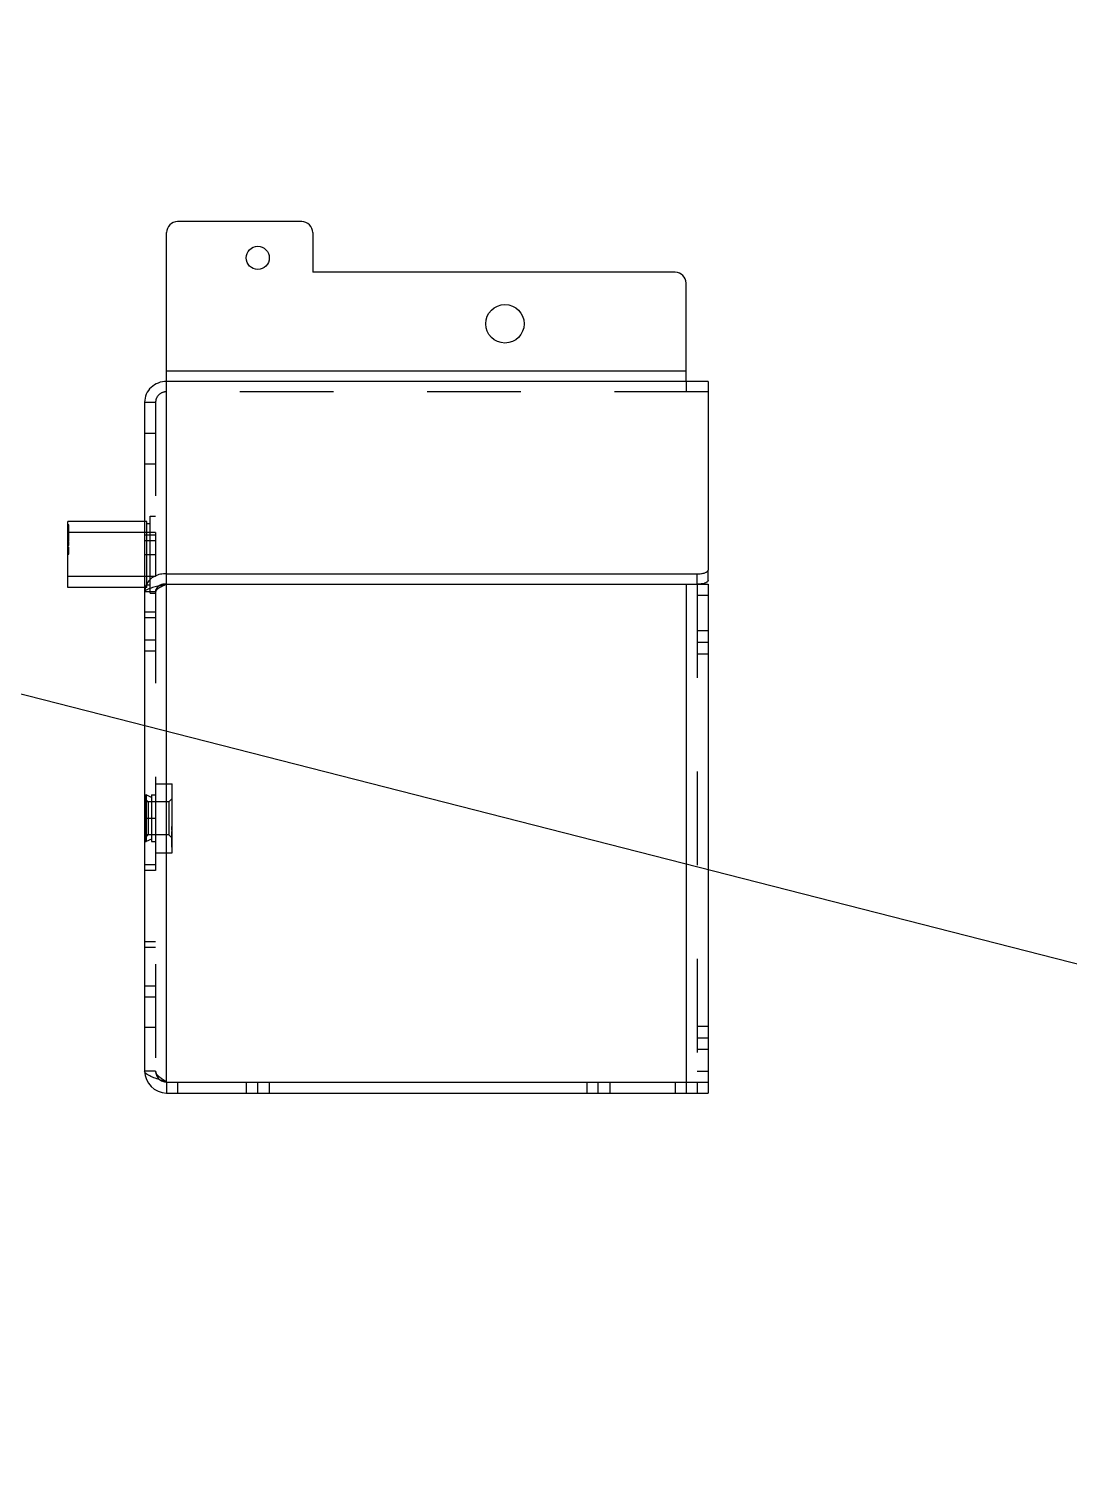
# Model space of a CAD drawing. Header units: millimetres. Extents: x 0 to 8948, y -1340 to 1100.
# Drawn here: x 3466.3 to 3561.1, y 144.7 to 275 of the extents above; entities that cross this region are included whole.
import ezdxf

# ---------------------------------------------------------------- set-up
doc = ezdxf.new("R2010")
doc.units = ezdxf.units.MM
doc.header["$LTSCALE"] = 85.25
doc.linetypes.add('HIDDEN', pattern=[0.2, 0.1, -0.1])
doc.layers.get('0').update_dxf_attribs({"linetype": 'CONTINUOUS'})
doc.layers.add('02___PRT_ALL_AXES', color=7, linetype='CONTINUOUS')
doc.layers.add('DEFAULT_2', color=8, linetype='HIDDEN')

msp = doc.modelspace()

# ---------------------------------------------------------------- linework, layer by layer
msp.add_line((0, 1100), (4304.922, 0))
at = {"color": 3, "linetype": 'Continuous'}
for p, q in [((3491.205, 257.434), (3479.905, 257.434)), ((3478.905, 225.379), (3478.905, 256.434)), ((3492.205, 256.434), (3492.205, 252.834)), ((3525.205, 252.834), (3492.205, 252.834)), ((3526.205, 242.894), (3526.205, 251.834)), ((3526.205, 243.834), (3478.905, 243.834)), ((3528.205, 242.894), (3478.905, 242.894)), ((3528.205, 242.894), (3528.205, 225.721)), ((3476.905, 241.015), (3476.905, 180.139)), ((3478.905, 225.379), (3527.205, 225.379)), ((3478.905, 224.439), (3528.205, 224.439)), ((3478.905, 179.139), (3478.905, 224.439)), ((3526.205, 224.439), (3526.205, 179.139)), ((3528.205, 224.439), (3528.205, 179.139)), ((3478.905, 179.139), (3528.205, 179.139)), ((3478.905, 178.139), (3528.205, 178.139))]:
    msp.add_line(p, q, dxfattribs=at)
at = {"color": 7, "linetype": 'Continuous'}
for p, q in [((3469.905, 227.139), (3469.905, 230.139)), ((3528.205, 224.781), (3528.205, 225.721)), ((3478.905, 224.439), (3478.905, 225.379)), ((3527.205, 224.439), (3527.205, 225.379)), ((3478.905, 179.139), (3478.905, 178.139)), ((3527.205, 179.139), (3527.205, 178.139)), ((3528.205, 179.139), (3528.205, 178.139))]:
    msp.add_line(p, q, dxfattribs=at)
at = {"color": 3, "linetype": 'Continuous'}
for centre, radius, start, end in [((3479.905, 256.434), 1, 90, 180), ((3491.205, 256.434), 1, 0, 90), ((3525.205, 251.834), 1, 0, 90), ((3478.905, 180.139), 2, 180, 270)]:
    msp.add_arc(centre, radius, start, end, dxfattribs=at)
for points, knots in [([(3478.905, 242.894), (3478.645, 242.894), (3478.125, 242.798), (3477.461, 242.385), (3477.011, 241.76), (3476.905, 241.26), (3476.905, 241.015)], [0, 0, 0, 0, 0.2571362, 0.5101515, 0.7572216, 1, 1, 1, 1]), ([(3478.905, 225.379), (3478.529, 225.407), (3477.77, 225.269), (3477.214, 224.719), (3477.06, 224.404)], [0, 0, 0, 0, 0.5182615, 1, 1, 1, 1]), ([(3527.205, 225.379), (3527.333, 225.379), (3527.572, 225.393), (3527.886, 225.463), (3528.111, 225.552), (3528.205, 225.67), (3528.205, 225.721)], [0, 0, 0, 0, 0.3451565, 0.6446176, 0.8637516, 1, 1, 1, 1]), ([(3478.187, 224.275), (3478.124, 224.26), (3477.89, 224.203), (3477.657, 224.141), (3477.491, 224.089)], [0, 0, 0, 0, 0.2725491, 1, 1, 1, 1]), ([(3478.905, 224.439), (3478.844, 224.425), (3478.604, 224.372), (3478.365, 224.318), (3478.187, 224.275)], [0, 0, 0, 0, 0.2550676, 1, 1, 1, 1]), ([(3477.491, 224.089), (3477.342, 224.042), (3477.14, 223.98), (3476.905, 223.816), (3476.905, 223.739)], [0, 0, 0, 0, 0.6683665, 1, 1, 1, 1]), ([(3477.614, 179.586), (3477.512, 179.628), (3477.33, 179.711), (3477.071, 179.859), (3476.905, 180.028), (3476.905, 180.139)], [0, 0, 0, 0, 0.3557086, 0.6400758, 1, 1, 1, 1]), ([(3478.337, 179.322), (3478.272, 179.344), (3478.029, 179.426), (3477.787, 179.514), (3477.614, 179.586)], [0, 0, 0, 0, 0.2675329, 1, 1, 1, 1])]:
    msp.add_open_spline(points, degree=3, knots=knots, dxfattribs=at)
for points in [[(3477.06, 224.404), (3476.96, 224.2), (3476.905, 223.966), (3476.905, 223.739)], [(3478.905, 179.139), (3478.715, 179.199), (3478.526, 179.26), (3478.337, 179.322)]]:
    msp.add_open_spline(points, degree=3, dxfattribs=at)
at = {"color": 7, "linetype": 'Continuous'}
for points, knots in [([(3478.905, 224.439), (3478.839, 224.449), (3478.592, 224.465), (3478.335, 224.386), (3478.189, 224.277)], [0, 0, 0, 0, 0.266582, 1, 1, 1, 1]), ([(3527.912, 224.539), (3527.888, 224.531), (3527.782, 224.498), (3527.672, 224.477), (3527.587, 224.465)], [0, 0, 0, 0, 0.2284318, 1, 1, 1, 1]), ([(3528.205, 224.781), (3528.205, 224.758), (3528.182, 224.689), (3528.074, 224.603), (3527.973, 224.56), (3527.912, 224.539)], [0, 0, 0, 0, 0.173888, 0.5172207, 1, 1, 1, 1])]:
    msp.add_open_spline(points, degree=3, knots=knots, dxfattribs=at)
at = {"layer": '02___PRT_ALL_AXES', "color": 7, "linetype": 'Continuous'}
for p, q in [((3476.905, 230.139), (3469.905, 230.139)), ((3469.905, 224.139), (3469.905, 227.139)), ((3476.905, 224.139), (3469.905, 224.139))]:
    msp.add_line(p, q, dxfattribs=at)
at = {"layer": '02___PRT_ALL_AXES', "color": 8, "linetype": 'HIDDEN'}
for p, q in [((3477.105, 230.139), (3476.905, 230.139)), ((3477.905, 229.139), (3469.905, 229.139)), ((3469.905, 227.139), (3469.905, 229.139)), ((3476.905, 229.139), (3476.905, 225.139)), ((3477.905, 229.139), (3477.905, 225.139)), ((3476.905, 227.139), (3477.905, 227.139)), ((3477.905, 225.139), (3469.905, 225.139)), ((3477.105, 224.139), (3476.905, 224.139)), ((3528.205, 220.189), (3527.205, 220.189)), ((3527.205, 220.188), (3527.205, 218.09)), ((3528.205, 219.139), (3527.205, 219.139)), ((3528.205, 220.188), (3528.205, 218.09)), ((3528.205, 218.089), (3527.205, 218.089)), ((3477.905, 204.639), (3476.905, 204.639)), ((3476.905, 204.639), (3476.905, 201.639)), ((3477.905, 204.639), (3477.905, 201.639)), ((3476.905, 203.139), (3477.905, 203.139)), ((3477.905, 201.639), (3476.905, 201.639)), ((3528.205, 184.189), (3527.205, 184.189)), ((3527.205, 184.188), (3527.205, 182.09)), ((3528.205, 184.188), (3528.205, 182.09)), ((3528.205, 183.139), (3527.205, 183.139)), ((3528.205, 182.089), (3527.205, 182.089)), ((3486.155, 179.139), (3486.155, 178.139)), ((3486.156, 179.139), (3488.254, 179.139)), ((3487.205, 178.139), (3487.205, 179.139)), ((3488.255, 179.139), (3488.255, 178.139)), ((3517.155, 179.139), (3517.155, 178.139)), ((3517.156, 179.139), (3519.254, 179.139)), ((3518.205, 178.139), (3518.205, 179.139)), ((3519.255, 179.139), (3519.255, 178.139)), ((3486.156, 178.139), (3488.254, 178.139)), ((3517.156, 178.139), (3519.254, 178.139))]:
    msp.add_line(p, q, dxfattribs=at)
at = {"layer": '02___PRT_ALL_AXES', "color": 3, "linetype": 'Continuous'}
for centre, radius in [((3487.205, 254.139), 1.05), ((3509.705, 248.139), 1.75)]:
    msp.add_circle(centre, radius, dxfattribs=at)
at = {"layer": 'DEFAULT_2', "color": 8, "linetype": 'HIDDEN'}
for p, q in [((3526.205, 242.894), (3526.205, 241.955)), ((3528.205, 241.955), (3478.905, 241.955)), ((3476.905, 241.015), (3477.905, 241.015)), ((3477.905, 241.015), (3477.905, 180.139)), ((3476.905, 238.174), (3477.905, 238.174)), ((3476.905, 235.391), (3477.905, 235.391)), ((3477.405, 230.639), (3477.905, 230.639)), ((3477.405, 223.639), (3477.405, 230.639)), ((3470.005, 229.848), (3469.905, 229.848)), ((3469.905, 229.724), (3470.005, 229.724)), ((3470.005, 229.65), (3469.905, 229.65)), ((3469.905, 229.594), (3470.005, 229.594)), ((3469.905, 229.566), (3470.005, 229.566)), ((3469.905, 229.53), (3470.005, 229.53)), ((3469.905, 229.516), (3470.005, 229.516)), ((3469.905, 229.461), (3470.005, 229.461)), ((3469.905, 229.437), (3470.005, 229.437)), ((3469.905, 229.4), (3470.005, 229.4)), ((3469.905, 229.362), (3470.005, 229.362)), ((3469.905, 229.333), (3470.005, 229.333)), ((3470.005, 228.341), (3470.005, 229.848)), ((3477.105, 224.139), (3477.105, 230.139)), ((3477.405, 229.939), (3477.105, 229.939)), ((3469.905, 229.281), (3470.005, 229.281)), ((3469.905, 229.218), (3470.005, 229.218)), ((3469.905, 229.184), (3470.005, 229.184)), ((3469.905, 229.116), (3470.005, 229.116)), ((3469.905, 229.079), (3470.005, 229.079)), ((3469.905, 229.067), (3470.005, 229.067)), ((3469.905, 229.064), (3470.005, 229.064)), ((3469.905, 229.06), (3470.005, 229.06)), ((3469.905, 229.042), (3470.005, 229.042)), ((3469.905, 229.039), (3470.005, 229.039)), ((3469.905, 229.017), (3470.005, 229.017)), ((3469.905, 229), (3470.005, 229)), ((3469.905, 228.973), (3470.005, 228.973)), ((3469.905, 228.96), (3470.005, 228.96)), ((3469.905, 228.943), (3470.005, 228.943)), ((3469.905, 228.937), (3470.005, 228.937)), ((3469.905, 228.924), (3470.005, 228.924)), ((3470.005, 228.905), (3469.905, 228.905)), ((3470.005, 228.823), (3469.905, 228.823)), ((3469.905, 228.761), (3470.005, 228.761)), ((3469.905, 228.699), (3470.005, 228.699)), ((3469.905, 228.681), (3470.005, 228.681)), ((3469.905, 228.619), (3470.005, 228.619)), ((3469.905, 228.549), (3470.005, 228.549)), ((3469.905, 228.503), (3470.005, 228.503)), ((3469.905, 228.487), (3470.005, 228.487)), ((3469.905, 228.42), (3470.005, 228.42)), ((3469.905, 228.341), (3470.005, 228.341)), ((3469.905, 228.259), (3470.005, 228.259)), ((3469.905, 228.249), (3470.005, 228.249)), ((3469.905, 228.185), (3470.005, 228.185)), ((3469.905, 228.183), (3470.005, 228.183)), ((3469.905, 228.162), (3470.005, 228.162)), ((3469.905, 228.154), (3470.005, 228.154)), ((3469.905, 228.141), (3470.005, 228.141)), ((3469.905, 228.128), (3470.005, 228.128)), ((3469.905, 228.115), (3470.005, 228.115)), ((3469.905, 228.11), (3470.005, 228.11)), ((3469.905, 228.097), (3470.005, 228.097)), ((3469.905, 228.084), (3470.005, 228.084)), ((3469.905, 228.071), (3470.005, 228.071)), ((3469.905, 228.064), (3470.005, 228.064)), ((3469.905, 228.042), (3470.005, 228.042)), ((3469.905, 228.041), (3470.005, 228.041)), ((3470.005, 227.966), (3470.005, 228.259)), ((3477.905, 228.889), (3476.905, 228.889)), ((3477.905, 228.389), (3476.905, 228.389)), ((3469.905, 227.976), (3470.005, 227.976)), ((3469.905, 227.966), (3470.005, 227.966)), ((3469.905, 227.816), (3470.005, 227.816)), ((3469.905, 227.809), (3470.005, 227.809)), ((3469.905, 227.795), (3470.005, 227.795)), ((3469.905, 227.765), (3470.005, 227.765)), ((3469.905, 227.754), (3470.005, 227.754)), ((3469.905, 227.752), (3470.005, 227.752)), ((3469.905, 227.747), (3470.005, 227.747)), ((3469.905, 227.734), (3470.005, 227.734)), ((3469.905, 227.73), (3470.005, 227.73)), ((3469.905, 227.727), (3470.005, 227.727)), ((3469.905, 227.702), (3470.005, 227.702)), ((3469.905, 227.693), (3470.005, 227.693)), ((3469.905, 227.692), (3470.005, 227.692)), ((3469.905, 227.687), (3470.005, 227.687)), ((3469.905, 227.677), (3470.005, 227.677)), ((3469.905, 227.669), (3470.005, 227.669)), ((3469.905, 227.668), (3470.005, 227.668)), ((3469.905, 227.664), (3470.005, 227.664)), ((3469.905, 227.656), (3470.005, 227.656)), ((3469.905, 227.646), (3470.005, 227.646)), ((3469.905, 227.643), (3470.005, 227.643)), ((3469.905, 227.632), (3470.005, 227.632)), ((3469.905, 227.624), (3470.005, 227.624)), ((3470.005, 227.599), (3469.905, 227.599)), ((3469.905, 227.597), (3470.005, 227.597)), ((3469.905, 227.583), (3470.005, 227.583)), ((3469.905, 227.568), (3470.005, 227.568)), ((3469.905, 227.556), (3470.005, 227.556)), ((3469.905, 227.551), (3470.005, 227.551)), ((3469.905, 227.529), (3470.005, 227.529)), ((3469.905, 227.52), (3470.005, 227.52)), ((3469.905, 227.502), (3470.005, 227.502)), ((3470.005, 227.495), (3469.905, 227.495)), ((3469.905, 227.483), (3470.005, 227.483)), ((3469.905, 227.471), (3470.005, 227.471)), ((3469.905, 227.463), (3470.005, 227.463)), ((3469.905, 227.454), (3470.005, 227.454)), ((3469.905, 227.434), (3470.005, 227.434)), ((3469.905, 227.417), (3470.005, 227.417)), ((3469.905, 227.412), (3470.005, 227.412)), ((3469.905, 227.405), (3470.005, 227.405)), ((3469.905, 227.399), (3470.005, 227.399)), ((3469.905, 227.385), (3470.005, 227.385)), ((3469.905, 227.363), (3470.005, 227.363)), ((3469.905, 227.353), (3470.005, 227.353)), ((3469.905, 227.338), (3470.005, 227.338)), ((3469.905, 227.326), (3470.005, 227.326)), ((3469.905, 227.325), (3470.005, 227.325)), ((3469.905, 227.323), (3470.005, 227.323)), ((3469.905, 227.312), (3470.005, 227.312)), ((3469.905, 227.304), (3470.005, 227.304)), ((3469.905, 227.298), (3470.005, 227.298)), ((3469.905, 227.296), (3470.005, 227.296)), ((3469.905, 227.294), (3470.005, 227.294)), ((3469.905, 227.291), (3470.005, 227.291)), ((3469.905, 227.272), (3470.005, 227.272)), ((3469.905, 227.268), (3470.005, 227.268)), ((3469.905, 227.266), (3470.005, 227.266)), ((3469.905, 227.249), (3470.005, 227.249)), ((3469.905, 227.236), (3470.005, 227.236)), ((3469.905, 227.234), (3470.005, 227.234)), ((3469.905, 227.222), (3470.005, 227.222)), ((3469.905, 227.215), (3470.005, 227.215)), ((3469.905, 227.207), (3470.005, 227.207)), ((3469.905, 227.192), (3470.005, 227.192)), ((3469.905, 227.185), (3470.005, 227.185)), ((3470.005, 227.185), (3470.005, 227.816)), ((3477.405, 227.139), (3477.905, 227.139)), ((3477.405, 224.339), (3477.105, 224.339)), ((3527.205, 224.439), (3527.205, 179.139)), ((3477.905, 223.739), (3476.905, 223.739)), ((3477.405, 223.639), (3477.905, 223.639)), ((3527.205, 223.439), (3528.205, 223.439)), ((3477.905, 221.889), (3476.905, 221.889)), ((3477.905, 221.389), (3476.905, 221.389)), ((3476.905, 219.389), (3477.905, 219.389)), ((3476.905, 218.389), (3477.905, 218.389)), ((3477.905, 206.289), (3479.405, 206.289)), ((3479.405, 199.989), (3479.405, 206.289)), ((3476.935, 205.264), (3477.035, 205.264)), ((3476.935, 205.264), (3476.935, 201.014)), ((3476.935, 204.939), (3477.235, 204.639)), ((3477.525, 205.039), (3477.035, 205.264)), ((3477.035, 205.264), (3477.035, 201.014)), ((3479.105, 204.639), (3477.235, 204.639)), ((3477.235, 204.639), (3477.235, 201.639)), ((3477.525, 205.264), (3477.905, 205.264)), ((3477.525, 205.264), (3477.525, 201.014)), ((3479.105, 204.639), (3479.405, 204.939)), ((3479.105, 204.639), (3479.105, 201.639)), ((3479.385, 202.403), (3479.405, 202.403)), ((3479.385, 202.052), (3479.385, 202.403)), ((3479.405, 202.375), (3479.385, 202.375)), ((3479.385, 202.32), (3479.405, 202.32)), ((3479.385, 202.254), (3479.405, 202.254)), ((3479.385, 202.249), (3479.405, 202.249)), ((3479.405, 202.218), (3479.385, 202.218)), ((3479.385, 202.203), (3479.405, 202.203)), ((3479.385, 202.199), (3479.405, 202.199)), ((3479.385, 202.193), (3479.405, 202.193)), ((3479.385, 202.188), (3479.405, 202.188)), ((3479.385, 202.151), (3479.405, 202.151)), ((3479.405, 202.148), (3479.385, 202.148)), ((3479.385, 202.105), (3479.405, 202.105)), ((3479.385, 202.058), (3479.405, 202.058)), ((3479.405, 202.052), (3479.385, 202.052)), ((3477.235, 201.639), (3476.935, 201.339)), ((3476.935, 201.014), (3477.035, 201.014)), ((3477.525, 201.239), (3477.035, 201.014)), ((3479.105, 201.639), (3477.235, 201.639)), ((3477.525, 201.014), (3477.905, 201.014)), ((3479.105, 201.639), (3479.405, 201.339)), ((3479.385, 201.941), (3479.405, 201.941)), ((3479.385, 200.51), (3479.385, 201.941)), ((3479.385, 201.92), (3479.405, 201.92)), ((3479.405, 201.819), (3479.385, 201.819)), ((3479.385, 201.818), (3479.405, 201.818)), ((3479.385, 201.801), (3479.405, 201.801)), ((3479.385, 201.774), (3479.405, 201.774)), ((3479.405, 201.758), (3479.385, 201.758)), ((3479.385, 201.758), (3479.405, 201.758)), ((3479.385, 201.757), (3479.405, 201.757)), ((3479.385, 201.737), (3479.405, 201.737)), ((3479.385, 201.736), (3479.405, 201.736)), ((3479.385, 201.727), (3479.405, 201.727)), ((3479.385, 201.688), (3479.405, 201.688)), ((3479.385, 201.684), (3479.405, 201.684)), ((3479.385, 201.66), (3479.405, 201.66)), ((3479.385, 201.643), (3479.405, 201.643)), ((3479.385, 201.635), (3479.405, 201.635)), ((3479.385, 201.623), (3479.405, 201.623)), ((3479.405, 201.623), (3479.385, 201.623)), ((3479.385, 201.595), (3479.405, 201.595)), ((3479.385, 201.58), (3479.405, 201.58)), ((3479.385, 201.579), (3479.405, 201.579)), ((3479.385, 201.575), (3479.405, 201.575)), ((3479.405, 201.571), (3479.385, 201.571)), ((3479.385, 201.559), (3479.405, 201.559)), ((3479.385, 201.527), (3479.405, 201.527)), ((3479.385, 201.527), (3479.405, 201.527)), ((3479.405, 201.523), (3479.385, 201.523)), ((3479.385, 201.519), (3479.405, 201.519)), ((3479.385, 201.496), (3479.405, 201.496)), ((3479.385, 201.487), (3479.405, 201.487)), ((3479.385, 201.483), (3479.405, 201.483)), ((3479.385, 201.47), (3479.405, 201.47)), ((3479.405, 201.45), (3479.385, 201.45)), ((3479.385, 201.418), (3479.405, 201.418)), ((3479.385, 201.366), (3479.405, 201.366)), ((3479.385, 201.337), (3479.405, 201.337)), ((3479.385, 201.327), (3479.405, 201.327)), ((3479.385, 201.312), (3479.405, 201.312)), ((3479.385, 201.292), (3479.405, 201.292)), ((3479.405, 201.284), (3479.385, 201.284)), ((3479.385, 201.276), (3479.405, 201.276)), ((3479.405, 201.275), (3479.385, 201.275)), ((3479.385, 201.268), (3479.405, 201.268)), ((3479.385, 201.238), (3479.405, 201.238)), ((3479.385, 201.222), (3479.405, 201.222)), ((3479.385, 201.217), (3479.405, 201.217)), ((3479.385, 201.196), (3479.405, 201.196)), ((3479.385, 201.183), (3479.405, 201.183)), ((3479.405, 201.106), (3479.385, 201.106)), ((3479.385, 201.104), (3479.405, 201.104)), ((3479.385, 201.096), (3479.405, 201.096)), ((3479.385, 201.093), (3479.405, 201.093)), ((3479.385, 201.08), (3479.405, 201.08)), ((3479.405, 201.079), (3479.385, 201.079)), ((3479.385, 201.078), (3479.405, 201.078)), ((3479.385, 201.066), (3479.405, 201.066)), ((3479.405, 201.066), (3479.385, 201.066)), ((3479.385, 201.063), (3479.405, 201.063)), ((3479.405, 201.055), (3479.385, 201.055)), ((3479.385, 201.048), (3479.405, 201.048)), ((3479.385, 201.041), (3479.405, 201.041)), ((3479.385, 201.021), (3479.405, 201.021)), ((3479.385, 201.016), (3479.405, 201.016)), ((3479.385, 201.002), (3479.405, 201.002)), ((3479.385, 200.996), (3479.405, 200.996)), ((3479.385, 200.975), (3479.405, 200.975)), ((3479.385, 200.974), (3479.405, 200.974)), ((3479.385, 200.972), (3479.405, 200.972)), ((3479.385, 200.959), (3479.405, 200.959)), ((3479.405, 200.946), (3479.385, 200.946)), ((3479.385, 200.937), (3479.405, 200.937)), ((3479.385, 200.919), (3479.405, 200.919)), ((3479.385, 200.882), (3479.405, 200.882)), ((3479.385, 200.862), (3479.405, 200.862)), ((3479.385, 200.85), (3479.405, 200.85)), ((3479.385, 200.842), (3479.405, 200.842)), ((3479.385, 200.83), (3479.405, 200.83)), ((3479.385, 200.82), (3479.405, 200.82)), ((3479.385, 200.818), (3479.405, 200.818)), ((3479.405, 200.806), (3479.385, 200.806)), ((3479.385, 200.805), (3479.405, 200.805)), ((3479.385, 200.798), (3479.405, 200.798)), ((3479.405, 200.795), (3479.385, 200.795)), ((3479.385, 200.792), (3479.405, 200.792)), ((3479.385, 200.779), (3479.405, 200.779)), ((3479.385, 200.776), (3479.405, 200.776)), ((3479.385, 200.775), (3479.405, 200.775)), ((3479.385, 200.76), (3479.405, 200.76)), ((3479.385, 200.743), (3479.405, 200.743)), ((3479.385, 200.742), (3479.405, 200.742)), ((3479.385, 200.724), (3479.405, 200.724)), ((3479.385, 200.709), (3479.405, 200.709)), ((3479.385, 200.703), (3479.405, 200.703)), ((3479.405, 200.696), (3479.385, 200.696)), ((3479.385, 200.675), (3479.405, 200.675)), ((3479.385, 200.673), (3479.405, 200.673)), ((3479.385, 200.66), (3479.405, 200.66)), ((3477.905, 199.989), (3479.405, 199.989)), ((3479.385, 200.58), (3479.405, 200.58)), ((3479.385, 200.574), (3479.405, 200.574)), ((3479.385, 200.57), (3479.405, 200.57)), ((3479.385, 200.539), (3479.405, 200.539)), ((3479.405, 200.538), (3479.385, 200.538)), ((3479.385, 200.512), (3479.405, 200.512)), ((3479.385, 200.51), (3479.405, 200.51)), ((3477.905, 198.889), (3476.905, 198.889)), ((3477.905, 198.389), (3476.905, 198.389)), ((3477.905, 191.889), (3476.905, 191.889)), ((3477.905, 191.389), (3476.905, 191.389)), ((3476.905, 187.889), (3477.905, 187.889)), ((3476.905, 186.889), (3477.905, 186.889)), ((3476.905, 184.139), (3477.905, 184.139)), ((3477.905, 180.139), (3476.905, 180.139)), ((3527.205, 180.139), (3528.205, 180.139)), ((3479.905, 179.139), (3479.905, 178.139)), ((3525.205, 179.139), (3525.205, 178.139)), ((3526.205, 179.139), (3526.205, 178.139))]:
    msp.add_line(p, q, dxfattribs=at)
msp.add_arc((3478.905, 180.139), 1, 180, 270, dxfattribs=at)
for points, knots in [([(3478.905, 241.955), (3478.652, 241.955), (3478.133, 241.768), (3477.905, 241.257), (3477.905, 241.015)], [0, 0, 0, 0, 0.5109871, 1, 1, 1, 1]), ([(3478.905, 224.439), (3478.665, 224.332), (3478.336, 224.189), (3477.989, 223.952), (3477.905, 223.802), (3477.905, 223.739)], [0, 0, 0, 0, 0.6269395, 0.8483282, 1, 1, 1, 1]), ([(3478.189, 224.277), (3478.103, 224.213), (3477.959, 224.052), (3477.905, 223.84), (3477.905, 223.739)], [0, 0, 0, 0, 0.5136641, 1, 1, 1, 1]), ([(3478.905, 179.139), (3478.776, 179.221), (3478.531, 179.378), (3478.151, 179.654), (3477.905, 179.946), (3477.905, 180.139)], [0, 0, 0, 0, 0.3160977, 0.5992338, 1, 1, 1, 1])]:
    msp.add_open_spline(points, degree=3, knots=knots, dxfattribs=at)
msp.add_open_spline([(3527.587, 224.465), (3527.461, 224.447), (3527.333, 224.439), (3527.205, 224.439)], degree=3, dxfattribs=at)

doc.saveas('drawing.dxf')
